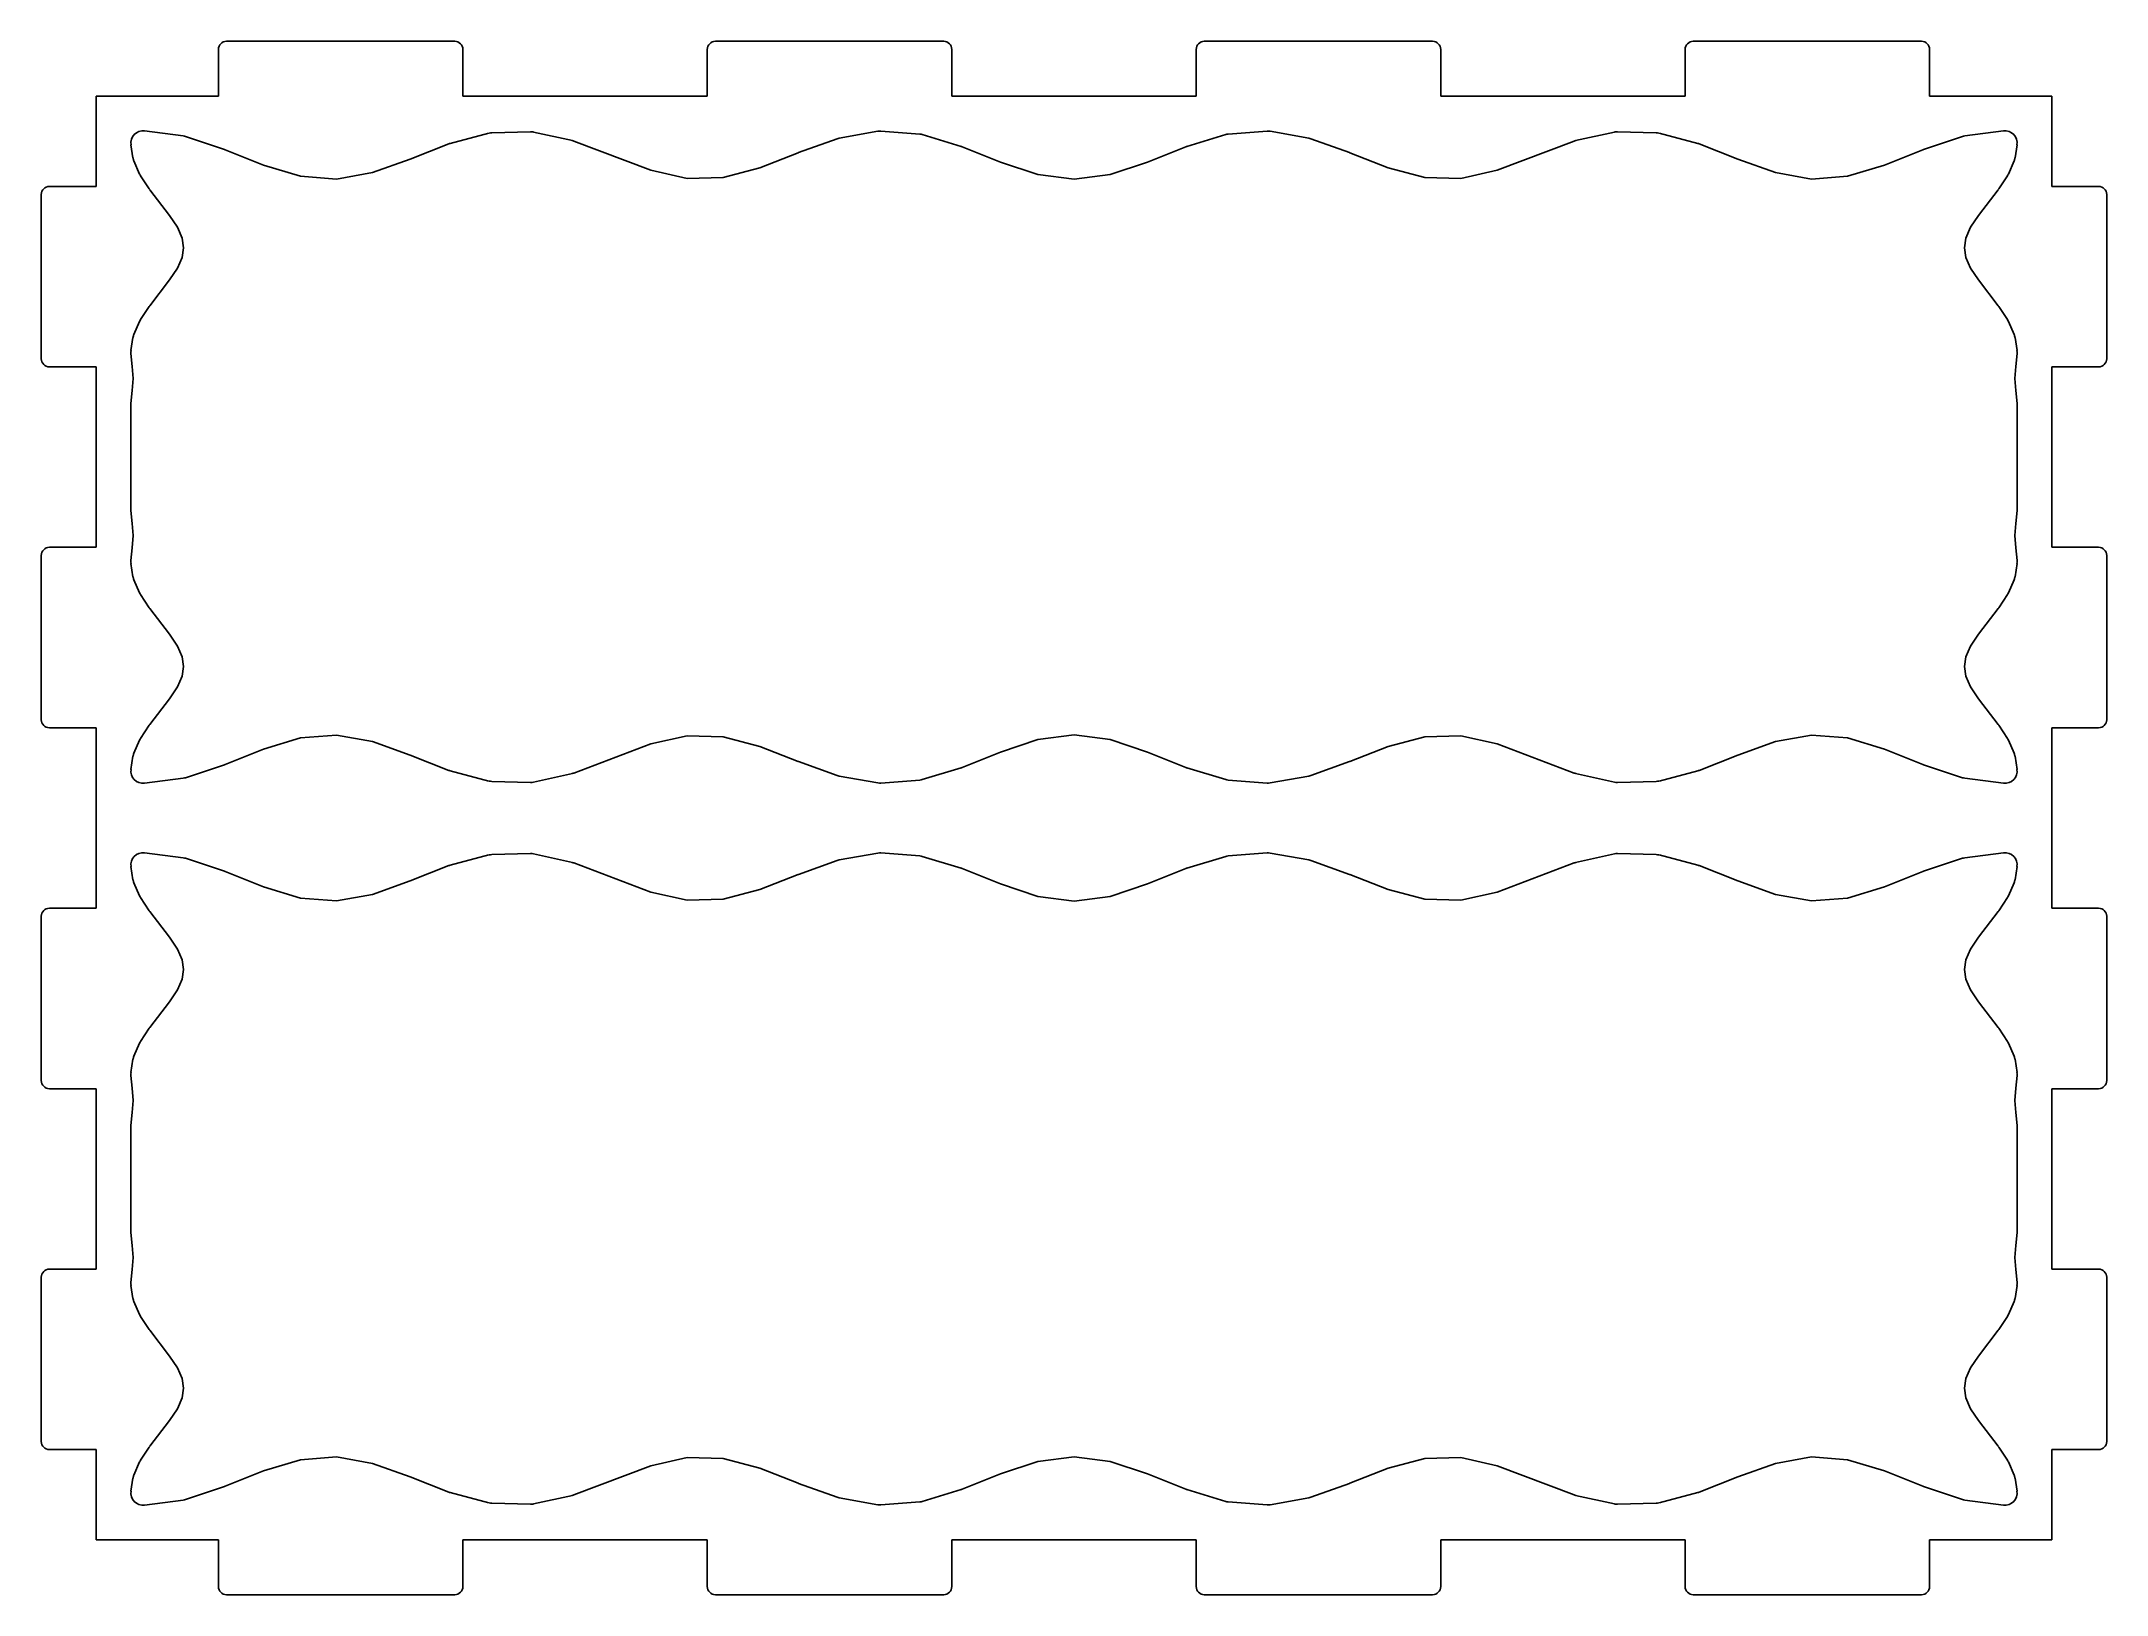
# Model space of a CAD drawing. Header units: millimetres. Extents: x 0 to 512, y 0 to 385.
import ezdxf

# ---------------------------------------------------------------- set-up
doc = ezdxf.new("R2010")
doc.units = ezdxf.units.MM
doc.layers.add('CutProfile', color=7, linetype='CONTINUOUS')

msp = doc.modelspace()

# ---------------------------------------------------------------- linework, layer by layer
at = {"layer": 'CutProfile'}
for p, q in [((102.5, 385), (45.9, 385)), ((223.7, 385), (167.1, 385)), ((344.9, 385), (288.3, 385)), ((466.1, 385), (409.5, 385)), ((43.9, 371.4), (43.9, 383)), ((104.5, 383), (104.5, 371.4)), ((165.1, 371.4), (165.1, 383)), ((225.7, 383), (225.7, 371.4)), ((286.3, 371.4), (286.3, 383)), ((346.9, 383), (346.9, 371.4)), ((407.5, 371.4), (407.5, 383)), ((468.1, 383), (468.1, 371.4)), ((43.9, 371.4), (13.6, 371.4)), ((13.6, 371.4), (13.6, 349.04)), ((165.1, 371.4), (104.5, 371.4)), ((286.3, 371.4), (225.7, 371.4)), ((407.5, 371.4), (346.9, 371.4)), ((498.4, 371.4), (468.1, 371.4)), ((498.4, 349.04), (498.4, 371.4)), ((22.23, 359.34), (22.73, 356.1)), ((35.2, 361.54), (25.58, 362.78)), ((45.38, 358.2), (35.77, 361.41)), ((101.04, 359.59), (91.46, 355.82)), ((110.98, 362.24), (101.37, 359.7)), ((121.29, 362.59), (111.67, 362.34)), ((131.64, 360.38), (122.02, 362.52)), ((132.05, 360.26), (151.08, 353.03)), ((197.28, 360.87), (187.67, 357.41)), ((207.39, 362.7), (197.78, 361)), ((217.77, 361.99), (208.15, 362.74)), ((228.02, 358.97), (218.4, 361.87)), ((237.8, 355.07), (228.26, 358.88)), ((283.74, 358.88), (274.2, 355.07)), ((293.6, 361.87), (283.98, 358.97)), ((303.85, 362.74), (294.23, 361.99)), ((314.22, 361), (304.61, 362.7)), ((324.33, 357.41), (314.72, 360.87)), ((360.92, 353.03), (379.95, 360.26)), ((389.98, 362.52), (380.36, 360.38)), ((400.33, 362.34), (390.71, 362.59)), ((410.63, 359.7), (401.02, 362.24)), ((420.54, 355.82), (410.96, 359.59)), ((476.23, 361.41), (466.62, 358.2)), ((486.42, 362.78), (476.8, 361.54)), ((489.27, 356.1), (489.77, 359.34)), ((22.95, 355.35), (24.37, 352.11)), ((55.04, 354.34), (45.55, 358.14)), ((64.22, 351.57), (55.04, 354.34)), ((91.46, 355.82), (82.12, 352.47)), ((178.13, 353.66), (169.02, 351.25)), ((187.59, 357.37), (178.13, 353.66)), ((247.06, 351.98), (237.8, 355.07)), ((274.2, 355.07), (264.94, 351.98)), ((333.87, 353.66), (324.41, 357.37)), ((342.98, 351.25), (333.87, 353.66)), ((429.88, 352.47), (420.54, 355.82)), ((456.96, 354.34), (447.78, 351.57)), ((466.45, 358.14), (456.96, 354.34)), ((487.63, 352.11), (489.05, 355.35)), ((2, 349.04), (13.6, 349.04)), ((24.61, 351.67), (26.73, 348.42)), ((31.81, 341.84), (26.87, 348.23)), ((73.14, 350.87), (64.22, 351.57)), ((82.12, 352.47), (73.14, 350.87)), ((160.12, 351.01), (151.08, 353.03)), ((169.02, 351.25), (160.12, 351.01)), ((256, 350.82), (247.06, 351.98)), ((264.94, 351.98), (256, 350.82)), ((351.88, 351.01), (342.98, 351.25)), ((360.92, 353.03), (351.88, 351.01)), ((438.86, 350.87), (429.88, 352.47)), ((447.78, 351.57), (438.86, 350.87)), ((485.13, 348.23), (480.19, 341.84)), ((485.27, 348.42), (487.39, 351.67)), ((498.4, 349.04), (510, 349.04)), ((0, 347.04), (0, 306.31)), ((512, 306.31), (512, 347.04)), ((31.81, 341.84), (33.73, 338.9)), ((33.73, 338.9), (34.9, 336.25)), ((477.1, 336.25), (478.27, 338.9)), ((478.27, 338.9), (480.19, 341.84)), ((34.9, 336.25), (35.26, 333.85)), ((35.26, 333.85), (34.9, 331.45)), ((476.74, 333.85), (477.1, 336.25)), ((477.1, 331.45), (476.74, 333.85)), ((33.73, 328.8), (31.81, 325.86)), ((34.9, 331.45), (33.73, 328.8)), ((478.27, 328.8), (477.1, 331.45)), ((480.19, 325.86), (478.27, 328.8)), ((26.87, 319.47), (31.81, 325.86)), ((480.19, 325.86), (485.13, 319.47)), ((26.73, 319.28), (24.61, 316.03)), ((487.39, 316.03), (485.27, 319.28)), ((24.37, 315.59), (22.95, 312.35)), ((489.05, 312.35), (487.63, 315.59)), ((22.21, 307.62), (22.52, 304.41)), ((22.73, 311.6), (22.23, 308.36)), ((489.77, 308.36), (489.27, 311.6)), ((489.48, 304.41), (489.79, 307.62)), ((13.6, 304.31), (2, 304.31)), ((13.6, 304.31), (13.6, 259.59)), ((22.52, 304.41), (22.74, 301.41)), ((489.26, 301.41), (489.48, 304.41)), ((510, 304.31), (498.4, 304.31)), ((498.4, 259.59), (498.4, 304.31)), ((22.52, 298.42), (22.22, 295.21)), ((22.74, 301.41), (22.52, 298.42)), ((489.48, 298.42), (489.26, 301.41)), ((489.78, 295.21), (489.48, 298.42)), ((22.2, 294.93), (22.2, 291.68)), ((489.8, 291.68), (489.8, 294.93)), ((22.2, 272.22), (22.2, 291.68)), ((489.8, 291.68), (489.8, 272.22)), ((22.2, 272.22), (22.2, 268.97)), ((489.8, 268.97), (489.8, 272.22)), ((22.22, 268.69), (22.52, 265.48)), ((489.48, 265.48), (489.78, 268.69)), ((22.52, 265.48), (22.74, 262.49)), ((22.74, 262.49), (22.52, 259.49)), ((489.26, 262.49), (489.48, 265.48)), ((489.48, 259.49), (489.26, 262.49)), ((0, 257.59), (0, 216.86)), ((2, 259.59), (13.6, 259.59)), ((22.52, 259.49), (22.21, 256.28)), ((489.79, 256.28), (489.48, 259.49)), ((498.4, 259.59), (510, 259.59)), ((512, 216.86), (512, 257.59)), ((22.23, 255.54), (22.73, 252.3)), ((22.95, 251.55), (24.37, 248.31)), ((487.63, 248.31), (489.05, 251.55)), ((489.27, 252.3), (489.77, 255.54)), ((24.61, 247.87), (26.73, 244.62)), ((485.27, 244.62), (487.39, 247.87)), ((31.81, 238.04), (26.87, 244.43)), ((485.13, 244.43), (480.19, 238.04)), ((31.81, 238.04), (33.73, 235.1)), ((478.27, 235.1), (480.19, 238.04)), ((33.73, 235.1), (34.9, 232.45)), ((34.9, 232.45), (35.26, 230.05)), ((476.74, 230.05), (477.1, 232.45)), ((477.1, 232.45), (478.27, 235.1)), ((34.9, 227.65), (33.73, 225)), ((35.26, 230.05), (34.9, 227.65)), ((477.1, 227.65), (476.74, 230.05)), ((478.27, 225), (477.1, 227.65)), ((26.87, 215.67), (31.81, 222.06)), ((33.73, 225), (31.81, 222.06)), ((480.19, 222.06), (478.27, 225)), ((480.19, 222.06), (485.13, 215.67)), ((26.73, 215.48), (24.61, 212.23)), ((487.39, 212.23), (485.27, 215.48)), ((13.6, 214.86), (2, 214.86)), ((13.6, 214.86), (13.6, 170.14)), ((24.37, 211.79), (22.95, 208.55)), ((55.04, 209.56), (64.22, 212.33)), ((64.22, 212.33), (73.14, 213.03)), ((73.14, 213.03), (82.12, 211.43)), ((82.12, 211.43), (91.46, 208.08)), ((151.08, 210.87), (132.05, 203.64)), ((151.08, 210.87), (160.12, 212.89)), ((160.12, 212.89), (169.02, 212.65)), ((169.02, 212.65), (178.13, 210.24)), ((178.13, 210.24), (187.59, 206.53)), ((237.8, 208.83), (247.06, 211.92)), ((247.06, 211.92), (256, 213.08)), ((256, 213.08), (264.94, 211.92)), ((264.94, 211.92), (274.2, 208.83)), ((324.41, 206.53), (333.87, 210.24)), ((333.87, 210.24), (342.98, 212.65)), ((342.98, 212.65), (351.88, 212.89)), ((351.88, 212.89), (360.92, 210.87)), ((379.95, 203.64), (360.92, 210.87)), ((420.54, 208.08), (429.88, 211.43)), ((429.88, 211.43), (438.86, 213.03)), ((438.86, 213.03), (447.78, 212.33)), ((447.78, 212.33), (456.96, 209.56)), ((489.05, 208.55), (487.63, 211.79)), ((510, 214.86), (498.4, 214.86)), ((498.4, 170.14), (498.4, 214.86)), ((22.73, 207.8), (22.23, 204.56)), ((35.77, 202.49), (45.38, 205.7)), ((45.55, 205.76), (55.04, 209.56)), ((91.46, 208.08), (101.04, 204.31)), ((187.67, 206.49), (197.28, 203.03)), ((218.4, 202.03), (228.02, 204.93)), ((228.26, 205.02), (237.8, 208.83)), ((274.2, 208.83), (283.74, 205.02)), ((283.98, 204.93), (293.6, 202.03)), ((314.72, 203.03), (324.33, 206.49)), ((410.96, 204.31), (420.54, 208.08)), ((456.96, 209.56), (466.45, 205.76)), ((466.62, 205.7), (476.23, 202.49)), ((489.77, 204.56), (489.27, 207.8)), ((25.58, 201.12), (35.2, 202.36)), ((101.37, 204.2), (110.98, 201.66)), ((111.67, 201.56), (121.29, 201.31)), ((122.02, 201.38), (131.64, 203.52)), ((197.78, 202.9), (207.39, 201.2)), ((208.15, 201.16), (217.77, 201.91)), ((294.23, 201.91), (303.85, 201.16)), ((304.61, 201.2), (314.22, 202.9)), ((380.36, 203.52), (389.98, 201.38)), ((390.71, 201.31), (400.33, 201.56)), ((401.02, 201.66), (410.63, 204.2)), ((476.8, 202.36), (486.42, 201.12)), ((22.23, 180.44), (22.73, 177.2)), ((35.2, 182.64), (25.58, 183.88)), ((45.38, 179.3), (35.77, 182.51)), ((55.04, 175.44), (45.55, 179.24)), ((101.04, 180.69), (91.46, 176.92)), ((110.98, 183.34), (101.37, 180.8)), ((121.29, 183.69), (111.67, 183.44)), ((131.64, 181.48), (122.02, 183.62)), ((132.05, 181.36), (151.08, 174.13)), ((197.28, 181.97), (187.67, 178.51)), ((207.39, 183.8), (197.78, 182.1)), ((217.77, 183.09), (208.15, 183.84)), ((228.02, 180.07), (218.4, 182.97)), ((237.8, 176.17), (228.26, 179.98)), ((283.74, 179.98), (274.2, 176.17)), ((293.6, 182.97), (283.98, 180.07)), ((303.85, 183.84), (294.23, 183.09)), ((314.22, 182.1), (304.61, 183.8)), ((324.33, 178.51), (314.72, 181.97)), ((360.92, 174.13), (379.95, 181.36)), ((389.98, 183.62), (380.36, 181.48)), ((400.33, 183.44), (390.71, 183.69)), ((410.63, 180.8), (401.02, 183.34)), ((420.54, 176.92), (410.96, 180.69)), ((466.45, 179.24), (456.96, 175.44)), ((476.23, 182.51), (466.62, 179.3)), ((486.42, 183.88), (476.8, 182.64)), ((489.27, 177.2), (489.77, 180.44)), ((22.95, 176.45), (24.37, 173.21)), ((64.22, 172.67), (55.04, 175.44)), ((91.46, 176.92), (82.12, 173.57)), ((160.12, 172.11), (151.08, 174.13)), ((178.13, 174.76), (169.02, 172.35)), ((187.59, 178.47), (178.13, 174.76)), ((247.06, 173.08), (237.8, 176.17)), ((274.2, 176.17), (264.94, 173.08)), ((333.87, 174.76), (324.41, 178.47)), ((342.98, 172.35), (333.87, 174.76)), ((360.92, 174.13), (351.88, 172.11)), ((429.88, 173.57), (420.54, 176.92)), ((456.96, 175.44), (447.78, 172.67)), ((487.63, 173.21), (489.05, 176.45)), ((2, 170.14), (13.6, 170.14)), ((24.61, 172.77), (26.73, 169.52)), ((31.81, 162.94), (26.87, 169.33)), ((73.14, 171.97), (64.22, 172.67)), ((82.12, 173.57), (73.14, 171.97)), ((169.02, 172.35), (160.12, 172.11)), ((256, 171.92), (247.06, 173.08)), ((264.94, 173.08), (256, 171.92)), ((351.88, 172.11), (342.98, 172.35)), ((438.86, 171.97), (429.88, 173.57)), ((447.78, 172.67), (438.86, 171.97)), ((485.13, 169.33), (480.19, 162.94)), ((485.27, 169.52), (487.39, 172.77)), ((498.4, 170.14), (510, 170.14)), ((0, 168.14), (0, 127.41)), ((512, 127.41), (512, 168.14)), ((31.81, 162.94), (33.73, 160)), ((33.73, 160), (34.9, 157.35)), ((477.1, 157.35), (478.27, 160)), ((478.27, 160), (480.19, 162.94)), ((34.9, 157.35), (35.26, 154.95)), ((35.26, 154.95), (34.9, 152.55)), ((476.74, 154.95), (477.1, 157.35)), ((477.1, 152.55), (476.74, 154.95)), ((33.73, 149.9), (31.81, 146.96)), ((34.9, 152.55), (33.73, 149.9)), ((478.27, 149.9), (477.1, 152.55)), ((480.19, 146.96), (478.27, 149.9)), ((26.87, 140.57), (31.81, 146.96)), ((480.19, 146.96), (485.13, 140.57)), ((26.73, 140.38), (24.61, 137.13)), ((487.39, 137.13), (485.27, 140.38)), ((24.37, 136.69), (22.95, 133.45)), ((489.05, 133.45), (487.63, 136.69)), ((22.21, 128.72), (22.52, 125.51)), ((22.73, 132.7), (22.23, 129.46)), ((489.77, 129.46), (489.27, 132.7)), ((489.48, 125.51), (489.79, 128.72)), ((13.6, 125.41), (2, 125.41)), ((13.6, 125.41), (13.6, 80.69)), ((22.52, 125.51), (22.74, 122.51)), ((489.26, 122.51), (489.48, 125.51)), ((510, 125.41), (498.4, 125.41)), ((498.4, 80.69), (498.4, 125.41)), ((22.52, 119.52), (22.22, 116.31)), ((22.74, 122.51), (22.52, 119.52)), ((489.48, 119.52), (489.26, 122.51)), ((489.78, 116.31), (489.48, 119.52)), ((22.2, 116.03), (22.2, 112.78)), ((22.2, 93.32), (22.2, 112.78)), ((489.8, 112.78), (489.8, 116.03)), ((489.8, 112.78), (489.8, 93.32)), ((22.2, 93.32), (22.2, 90.07)), ((489.8, 90.07), (489.8, 93.32)), ((22.22, 89.79), (22.52, 86.58)), ((489.48, 86.58), (489.78, 89.79)), ((22.52, 86.58), (22.74, 83.59)), ((22.74, 83.59), (22.52, 80.59)), ((489.26, 83.59), (489.48, 86.58)), ((489.48, 80.59), (489.26, 83.59)), ((0, 78.69), (0, 37.96)), ((2, 80.69), (13.6, 80.69)), ((22.52, 80.59), (22.21, 77.38)), ((489.79, 77.38), (489.48, 80.59)), ((498.4, 80.69), (510, 80.69)), ((512, 37.96), (512, 78.69)), ((22.23, 76.64), (22.73, 73.4)), ((22.95, 72.65), (24.37, 69.41)), ((487.63, 69.41), (489.05, 72.65)), ((489.27, 73.4), (489.77, 76.64)), ((24.61, 68.97), (26.73, 65.72)), ((485.27, 65.72), (487.39, 68.97)), ((31.81, 59.14), (26.87, 65.53)), ((485.13, 65.53), (480.19, 59.14)), ((31.81, 59.14), (33.73, 56.2)), ((478.27, 56.2), (480.19, 59.14)), ((33.73, 56.2), (34.9, 53.55)), ((34.9, 53.55), (35.26, 51.15)), ((476.74, 51.15), (477.1, 53.55)), ((477.1, 53.55), (478.27, 56.2)), ((33.73, 46.1), (31.81, 43.16)), ((34.9, 48.75), (33.73, 46.1)), ((35.26, 51.15), (34.9, 48.75)), ((477.1, 48.75), (476.74, 51.15)), ((478.27, 46.1), (477.1, 48.75)), ((480.19, 43.16), (478.27, 46.1)), ((26.87, 36.77), (31.81, 43.16)), ((480.19, 43.16), (485.13, 36.77)), ((13.6, 35.96), (2, 35.96)), ((13.6, 35.96), (13.6, 13.6)), ((26.73, 36.58), (24.61, 33.33)), ((487.39, 33.33), (485.27, 36.58)), ((510, 35.96), (498.4, 35.96)), ((498.4, 13.6), (498.4, 35.96)), ((24.37, 32.89), (22.95, 29.65)), ((55.04, 30.66), (64.22, 33.43)), ((64.22, 33.43), (73.14, 34.13)), ((73.14, 34.13), (82.12, 32.53)), ((82.12, 32.53), (91.46, 29.18)), ((151.08, 31.97), (132.05, 24.74)), ((151.08, 31.97), (160.12, 33.99)), ((160.12, 33.99), (169.02, 33.75)), ((169.02, 33.75), (178.13, 31.34)), ((178.13, 31.34), (187.59, 27.63)), ((237.8, 29.93), (247.06, 33.02)), ((247.06, 33.02), (256, 34.18)), ((256, 34.18), (264.94, 33.02)), ((264.94, 33.02), (274.2, 29.93)), ((324.41, 27.63), (333.87, 31.34)), ((333.87, 31.34), (342.98, 33.75)), ((342.98, 33.75), (351.88, 33.99)), ((351.88, 33.99), (360.92, 31.97)), ((379.95, 24.74), (360.92, 31.97)), ((420.54, 29.18), (429.88, 32.53)), ((429.88, 32.53), (438.86, 34.13)), ((438.86, 34.13), (447.78, 33.43)), ((447.78, 33.43), (456.96, 30.66)), ((489.05, 29.65), (487.63, 32.89)), ((22.73, 28.9), (22.23, 25.66)), ((35.77, 23.59), (45.38, 26.8)), ((45.55, 26.86), (55.04, 30.66)), ((91.46, 29.18), (101.04, 25.41)), ((187.67, 27.59), (197.28, 24.13)), ((218.4, 23.13), (228.02, 26.03)), ((228.26, 26.12), (237.8, 29.93)), ((274.2, 29.93), (283.74, 26.12)), ((283.98, 26.03), (293.6, 23.13)), ((314.72, 24.13), (324.33, 27.59)), ((410.96, 25.41), (420.54, 29.18)), ((456.96, 30.66), (466.45, 26.86)), ((466.62, 26.8), (476.23, 23.59)), ((489.77, 25.66), (489.27, 28.9)), ((25.58, 22.22), (35.2, 23.46)), ((101.37, 25.3), (110.98, 22.76)), ((111.67, 22.66), (121.29, 22.41)), ((122.02, 22.48), (131.64, 24.62)), ((197.78, 24), (207.39, 22.3)), ((208.15, 22.26), (217.77, 23.01)), ((294.23, 23.01), (303.85, 22.26)), ((304.61, 22.3), (314.22, 24)), ((380.36, 24.62), (389.98, 22.48)), ((390.71, 22.41), (400.33, 22.66)), ((401.02, 22.76), (410.63, 25.3)), ((476.8, 23.46), (486.42, 22.22)), ((13.6, 13.6), (43.9, 13.6)), ((43.9, 2), (43.9, 13.6)), ((104.5, 13.6), (165.1, 13.6)), ((104.5, 13.6), (104.5, 2)), ((165.1, 2), (165.1, 13.6)), ((225.7, 13.6), (286.3, 13.6)), ((225.7, 13.6), (225.7, 2)), ((286.3, 2), (286.3, 13.6)), ((346.9, 13.6), (407.5, 13.6)), ((346.9, 13.6), (346.9, 2)), ((407.5, 2), (407.5, 13.6)), ((468.1, 13.6), (498.4, 13.6)), ((468.1, 13.6), (468.1, 2)), ((45.9, 0), (102.5, 0)), ((167.1, 0), (223.7, 0)), ((288.3, 0), (344.9, 0)), ((409.5, 0), (466.1, 0))]:
    msp.add_line(p, q, dxfattribs=at)
for centre, radius, start, end in [((45.9, 383), 2, 90, 180), ((102.5, 383), 2, 0, 90), ((167.1, 383), 2, 90, 180), ((223.7, 383), 2, 0, 90), ((288.3, 383), 2, 90, 180), ((344.9, 383), 2, 0, 90), ((409.5, 383), 2, 90, 180), ((466.1, 383), 2, 0, 90), ((25.2, 359.8), 3, 82.6534, -171.2616), ((34.82, 358.56), 3, 71.5562, 82.6534), ((102.13, 356.8), 3, 104.8136, 111.4745), ((111.75, 359.34), 3, 91.5027, 104.8136), ((121.37, 359.6), 3, 77.4374, 91.5027), ((130.98, 357.45), 3, 69.2024, 77.4374), ((198.3, 358.04), 3, 100.0598, 109.7856), ((207.92, 359.75), 3, 85.5256, 100.0598), ((217.53, 359), 3, 73.2185, 85.5256), ((227.15, 356.1), 3, 68.1865, 73.2185), ((284.85, 356.1), 3, 106.7815, 111.8135), ((294.47, 359), 3, 94.4744, 106.7815), ((304.08, 359.75), 3, 79.9402, 94.4744), ((313.7, 358.04), 3, 70.2144, 79.9402), ((381.02, 357.45), 3, 102.5626, 110.7976), ((390.63, 359.6), 3, 88.4973, 102.5626), ((400.25, 359.34), 3, 75.1864, 88.4973), ((409.87, 356.8), 3, 68.5255, 75.1864), ((477.18, 358.56), 3, 97.3466, 108.4438), ((486.8, 359.8), 3, -8.7384, 97.3466), ((25.7, 356.56), 3, -171.2616, -156.3599), ((44.43, 355.35), 3, 68.1865, 71.5562), ((188.68, 354.58), 3, 109.7856, 111.4745), ((323.32, 354.58), 3, 68.5255, 70.2144), ((467.57, 355.35), 3, 108.4438, 111.8135), ((486.3, 356.56), 3, -23.6401, -8.7384), ((2, 347.04), 2, 90, 180), ((27.12, 353.31), 3, -156.3599, -146.7713), ((29.24, 350.07), 3, -146.7713, -142.3053), ((482.76, 350.07), 3, -37.6947, -33.2287), ((484.88, 353.31), 3, -33.2287, -23.6401), ((510, 347.04), 2, 0, 90), ((29.24, 317.63), 3, 142.3053, 146.7713), ((482.76, 317.63), 3, 33.2287, 37.6947), ((25.7, 311.14), 3, 156.3599, 171.2616), ((27.12, 314.39), 3, 146.7713, 156.3599), ((484.88, 314.39), 3, 23.6401, 33.2287), ((486.3, 311.14), 3, 8.7384, 23.6401), ((25.2, 307.9), 3, 171.2616, -174.5494), ((486.8, 307.9), 3, -5.4506, 8.7384), ((2, 306.31), 2, 180, -90), ((510, 306.31), 2, -90, 0), ((25.2, 294.93), 3, 174.5877, 179.9458), ((486.8, 294.93), 3, 0.0542, 5.4123), ((25.2, 291.68), 3, 179.9458, 180), ((486.8, 291.68), 3, 0, 0.0542), ((25.2, 272.22), 3, 180, -179.9458), ((486.8, 272.22), 3, -0.0542, 0), ((25.2, 268.98), 3, -179.9458, -174.5877), ((486.8, 268.98), 3, -5.4123, -0.0542), ((2, 257.59), 2, 90, 180), ((25.2, 256), 3, 174.5494, -171.2616), ((486.8, 256), 3, -8.7384, 5.4506), ((510, 257.59), 2, 0, 90), ((25.7, 252.76), 3, -171.2616, -156.3599), ((486.3, 252.76), 3, -23.6401, -8.7384), ((27.12, 249.51), 3, -156.3599, -146.7713), ((484.88, 249.51), 3, -33.2287, -23.6401), ((29.24, 246.27), 3, -146.7713, -142.3053), ((482.76, 246.27), 3, -37.6947, -33.2287), ((2, 216.86), 2, 180, -90), ((29.24, 213.83), 3, 142.3053, 146.7713), ((482.76, 213.83), 3, 33.2287, 37.6947), ((510, 216.86), 2, -90, 0), ((27.12, 210.59), 3, 146.7713, 156.3599), ((484.88, 210.59), 3, 23.6401, 33.2287), ((25.7, 207.34), 3, 156.3599, 171.2616), ((44.43, 208.55), 3, -71.5562, -68.1865), ((188.68, 209.32), 3, -111.4745, -109.7856), ((227.15, 207.8), 3, -73.2185, -68.1865), ((284.85, 207.8), 3, -111.8135, -106.7815), ((323.32, 209.32), 3, -70.2144, -68.5255), ((467.57, 208.55), 3, -111.8135, -108.4438), ((486.3, 207.34), 3, 8.7384, 23.6401), ((25.2, 204.1), 3, 171.2616, -82.6534), ((34.82, 205.34), 3, -82.6534, -71.5562), ((102.13, 207.1), 3, -111.4745, -104.8136), ((111.75, 204.56), 3, -104.8136, -91.5027), ((121.37, 204.3), 3, -91.5027, -77.4374), ((130.98, 206.45), 3, -77.4374, -69.2024), ((198.3, 205.86), 3, -109.7856, -100.0598), ((207.92, 204.15), 3, -100.0598, -85.5256), ((217.53, 204.9), 3, -85.5256, -73.2185), ((294.47, 204.9), 3, -106.7815, -94.4744), ((304.08, 204.15), 3, -94.4744, -79.9402), ((313.7, 205.86), 3, -79.9402, -70.2144), ((381.02, 206.45), 3, -110.7976, -102.5626), ((390.63, 204.3), 3, -102.5626, -88.4973), ((400.25, 204.56), 3, -88.4973, -75.1864), ((409.87, 207.1), 3, -75.1864, -68.5255), ((477.18, 205.34), 3, -108.4438, -97.3466), ((486.8, 204.1), 3, -97.3466, 8.7384), ((25.2, 180.9), 3, 82.6534, -171.2616), ((34.82, 179.66), 3, 71.5562, 82.6534), ((44.43, 176.45), 3, 68.1865, 71.5562), ((102.13, 177.9), 3, 104.8136, 111.4745), ((111.75, 180.44), 3, 91.5027, 104.8136), ((121.37, 180.7), 3, 77.4374, 91.5027), ((130.98, 178.55), 3, 69.2024, 77.4374), ((198.3, 179.14), 3, 100.0598, 109.7856), ((207.92, 180.85), 3, 85.5256, 100.0598), ((217.53, 180.1), 3, 73.2185, 85.5256), ((227.15, 177.2), 3, 68.1865, 73.2185), ((284.85, 177.2), 3, 106.7815, 111.8135), ((294.47, 180.1), 3, 94.4744, 106.7815), ((304.08, 180.85), 3, 79.9402, 94.4744), ((313.7, 179.14), 3, 70.2144, 79.9402), ((381.02, 178.55), 3, 102.5626, 110.7976), ((390.63, 180.7), 3, 88.4973, 102.5626), ((400.25, 180.44), 3, 75.1864, 88.4973), ((409.87, 177.9), 3, 68.5255, 75.1864), ((467.57, 176.45), 3, 108.4438, 111.8135), ((477.18, 179.66), 3, 97.3466, 108.4438), ((486.8, 180.9), 3, -8.7384, 97.3466), ((25.7, 177.66), 3, -171.2616, -156.3599), ((188.68, 175.68), 3, 109.7856, 111.4745), ((323.32, 175.68), 3, 68.5255, 70.2144), ((486.3, 177.66), 3, -23.6401, -8.7384), ((2, 168.14), 2, 90, 180), ((27.12, 174.41), 3, -156.3599, -146.7713), ((29.24, 171.17), 3, -146.7713, -142.3053), ((482.76, 171.17), 3, -37.6947, -33.2287), ((484.88, 174.41), 3, -33.2287, -23.6401), ((510, 168.14), 2, 0, 90), ((29.24, 138.73), 3, 142.3053, 146.7713), ((482.76, 138.73), 3, 33.2287, 37.6947), ((25.7, 132.24), 3, 156.3599, 171.2616), ((27.12, 135.49), 3, 146.7713, 156.3599), ((484.88, 135.49), 3, 23.6401, 33.2287), ((486.3, 132.24), 3, 8.7384, 23.6401), ((25.2, 129), 3, 171.2616, -174.5494), ((486.8, 129), 3, -5.4506, 8.7384), ((2, 127.41), 2, 180, -90), ((510, 127.41), 2, -90, 0), ((25.2, 116.03), 3, 174.5877, 179.9458), ((25.2, 112.78), 3, 179.9458, 180), ((486.8, 116.03), 3, 0.0542, 5.4123), ((486.8, 112.78), 3, 0, 0.0542), ((25.2, 93.32), 3, 180, -179.9458), ((486.8, 93.32), 3, -0.0542, 0), ((25.2, 90.08), 3, -179.9458, -174.5877), ((486.8, 90.08), 3, -5.4123, -0.0542), ((2, 78.69), 2, 90, 180), ((25.2, 77.1), 3, 174.5494, -171.2616), ((486.8, 77.1), 3, -8.7384, 5.4506), ((510, 78.69), 2, 0, 90), ((25.7, 73.86), 3, -171.2616, -156.3599), ((486.3, 73.86), 3, -23.6401, -8.7384), ((27.12, 70.61), 3, -156.3599, -146.7713), ((484.88, 70.61), 3, -33.2287, -23.6401), ((29.24, 67.37), 3, -146.7713, -142.3053), ((482.76, 67.37), 3, -37.6947, -33.2287), ((2, 37.96), 2, 180, -90), ((29.24, 34.93), 3, 142.3053, 146.7713), ((482.76, 34.93), 3, 33.2287, 37.6947), ((510, 37.96), 2, -90, 0), ((27.12, 31.69), 3, 146.7713, 156.3599), ((484.88, 31.69), 3, 23.6401, 33.2287), ((25.2, 25.2), 3, 171.2616, -82.6534), ((25.7, 28.44), 3, 156.3599, 171.2616), ((44.43, 29.65), 3, -71.5562, -68.1865), ((188.68, 30.42), 3, -111.4745, -109.7856), ((227.15, 28.9), 3, -73.2185, -68.1865), ((284.85, 28.9), 3, -111.8135, -106.7815), ((323.32, 30.42), 3, -70.2144, -68.5255), ((467.57, 29.65), 3, -111.8135, -108.4438), ((486.8, 25.2), 3, -97.3466, 8.7384), ((486.3, 28.44), 3, 8.7384, 23.6401), ((34.82, 26.44), 3, -82.6534, -71.5562), ((102.13, 28.2), 3, -111.4745, -104.8136), ((111.75, 25.66), 3, -104.8136, -91.5027), ((121.37, 25.4), 3, -91.5027, -77.4374), ((130.98, 27.55), 3, -77.4374, -69.2024), ((198.3, 26.96), 3, -109.7856, -100.0598), ((207.92, 25.25), 3, -100.0598, -85.5256), ((217.53, 26), 3, -85.5256, -73.2185), ((294.47, 26), 3, -106.7815, -94.4744), ((304.08, 25.25), 3, -94.4744, -79.9402), ((313.7, 26.96), 3, -79.9402, -70.2144), ((381.02, 27.55), 3, -110.7976, -102.5626), ((390.63, 25.4), 3, -102.5626, -88.4973), ((400.25, 25.66), 3, -88.4973, -75.1864), ((409.87, 28.2), 3, -75.1864, -68.5255), ((477.18, 26.44), 3, -108.4438, -97.3466), ((45.9, 2), 2, -180, -90), ((102.5, 2), 2, -90, 0), ((167.1, 2), 2, -180, -90), ((223.7, 2), 2, -90, 0), ((288.3, 2), 2, -180, -90), ((344.9, 2), 2, -90, 0), ((409.5, 2), 2, -180, -90), ((466.1, 2), 2, -90, 0)]:
    msp.add_arc(centre, radius, start, end, dxfattribs=at)

doc.saveas('drawing.dxf')
